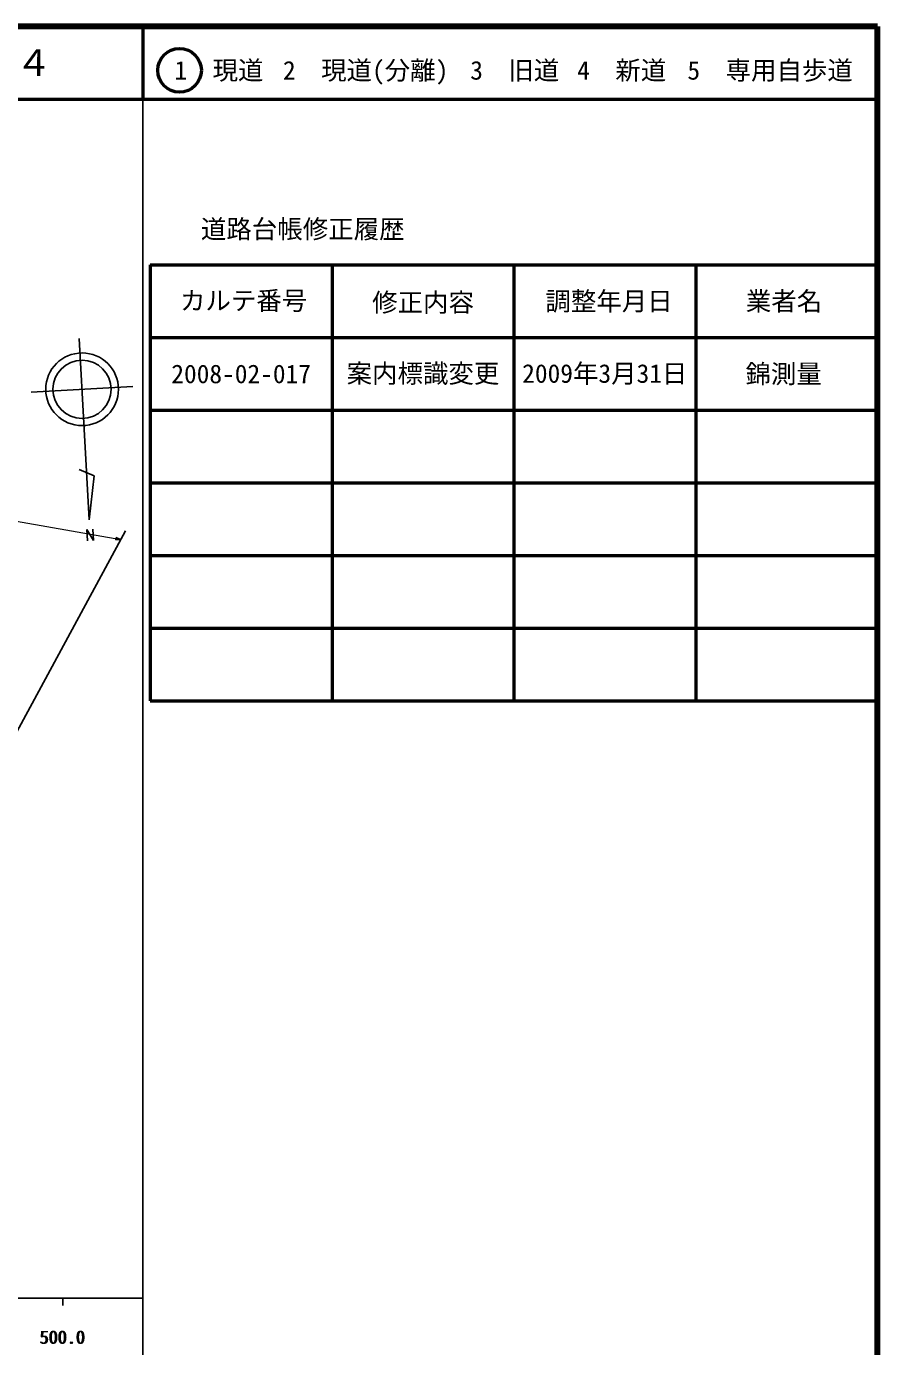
# Model space of a CAD drawing. Units: millimetres, scale not verified. Extents: x 40000 to 680000, y 20000 to 380000.
# Drawn here: x 562980 to 680000, y 198357 to 380000 of the extents above; entities that cross this region are included whole.
import ezdxf
from ezdxf.enums import TextEntityAlignment as Align

# ---------------------------------------------------------------- set-up
doc = ezdxf.new("R2010")
doc.units = ezdxf.units.MM
doc.header["$LTSCALE"] = 1000
for name, color, linetype, lineweight in [('M-BGD', 7, 'Continuous', 25), ('M-BGD-HTXT', 7, 'Continuous', 13), ('M-TTL', 2, 'Continuous', 140), ('M-TTL-BAND', 7, 'Continuous', 25), ('M-TTL-FRAM', 2, 'Continuous', 50), ('M-TTL-LINE', 7, 'Continuous', 50)]:
    doc.layers.add(name, color=color, linetype=linetype, lineweight=lineweight)
doc.layers.add('M-TTL-TXT', color=7, linetype='Continuous')
doc.styles.add('ＭＳ ゴシック', font='')
doc.styles.get('ＭＳ ゴシック').set_extended_font_data('MS Gothic')

msp = doc.modelspace()

# ---------------------------------------------------------------- linework, layer by layer
at = {"layer": 'M-BGD'}
for p, q in [((58000, 370000), (579000, 370000)), ((58000, 370000), (579000, 370000)), ((579000, 370000), (579000, 205000)), ((579000, 370000), (579000, 205000)), ((571602, 312098), (570253, 337061)), ((563641, 329694), (577620, 330449)), ((572277, 318143), (570226, 319034)), ((571602, 312098), (572277, 318143)), ((572191, 309281), (571308, 310783)), ((571308, 310783), (571400, 309237)), ((572108, 310822), (572191, 309281)), ((576583, 310582), (554352, 269453)), ((579000, 205000), (58000, 205000)), ((579000, 205000), (58000, 205000))]:
    msp.add_line(p, q, dxfattribs=at)
for radius in [5000, 4000]:
    msp.add_circle((570631, 330072), radius, dxfattribs=at)
at = {"layer": 'M-BGD-HTXT'}
msp.add_line((477996, 326658), (575941, 309393), dxfattribs=at)
for points in [[(575941, 309393), (575329, 309666), (575272, 309346)], [(575809, 309416), (575321, 309387), (575360, 309611)], [(575745, 309428), (575349, 309407), (575380, 309583)], [(575680, 309439), (575377, 309427), (575400, 309555)], [(575616, 309450), (575406, 309446), (575420, 309526)]]:
    msp.add_lwpolyline(points, close=True, dxfattribs=at)
for points in [[(575875, 309405), (575293, 309367), (575341, 309639), (575873, 309405)], [(575437, 309482), (575550, 309462), (575434, 309466), (575439, 309498), (575550, 309462)]]:
    msp.add_lwpolyline(points, dxfattribs=at)
at = {"layer": 'M-TTL'}
for p, q in [((680000, 380000), (40000, 380000)), ((680000, 20000), (680000, 380000))]:
    msp.add_line(p, q, dxfattribs=at)
at = {"layer": 'M-TTL-BAND'}
for p, q in [((579000, 20000), (579000, 370000)), ((40000, 205000), (579000, 205000)), ((568000, 205000), (568000, 204000))]:
    msp.add_line(p, q, dxfattribs=at)
at = {"layer": 'M-TTL-FRAM'}
for p, q in [((580000, 347197), (580000, 287197)), ((580000, 347197), (680000, 347197)), ((580000, 287197), (680000, 287197))]:
    msp.add_line(p, q, dxfattribs=at)
at = {"layer": 'M-TTL-LINE'}
for p, q in [((579000, 380000), (579000, 370000)), ((40000, 370000), (680000, 370000)), ((605000, 347197), (605000, 287197)), ((630000, 347197), (630000, 287197)), ((655000, 347197), (655000, 287197)), ((580000, 337197), (680000, 337197)), ((580000, 327197), (680000, 327197)), ((580000, 317197), (680000, 317197)), ((580000, 307197), (680000, 307197)), ((580000, 297197), (680000, 297197))]:
    msp.add_line(p, q, dxfattribs=at)
msp.add_circle((584031, 373958), 3000, dxfattribs=at)

# ---------------------------------------------------------------- texts
at = {"layer": 'M-TTL-BAND', "style": 'ＭＳ ゴシック'}
for p in [(567844, 198195), (568000, 198195)]:
    msp.add_text('500.0', height=1833, dxfattribs=at).set_placement(p, align=Align.BOTTOM_CENTER)
at = {"layer": 'M-TTL-TXT', "style": 'ＭＳ ゴシック'}
for s, height, p in [('３４', 3666, (561497, 375000)), ('1\u3000現道', 2566, (589448, 373958)), ('2\u3000現道(分離)', 2566, (609619, 373958)), ('3\u3000旧道', 2566, (630121, 373958)), ('4\u3000新道', 2566, (644824, 373958)), ('5\u3000専用自歩道', 2566, (665228, 373958)), ('道路台帳修正履歴', 2566, (600968, 352113)), ('カルテ番号', 2566, (592839, 342277)), ('修正内容', 2566, (617509, 342023)), ('調整年月日', 2566, (643089, 342197)), ('業者名', 2566, (667134, 342197)), ('2008-02-017', 2566, (592500, 332189)), ('案内標識変更', 2566, (617500, 332245)), ('2009年3月31日', 2566, (642500, 332245)), ('錦測量', 2566, (667077, 332189))]:
    msp.add_text(s, height=height, dxfattribs=at).set_placement(p, align=Align.MIDDLE_CENTER)

doc.saveas('drawing.dxf')
